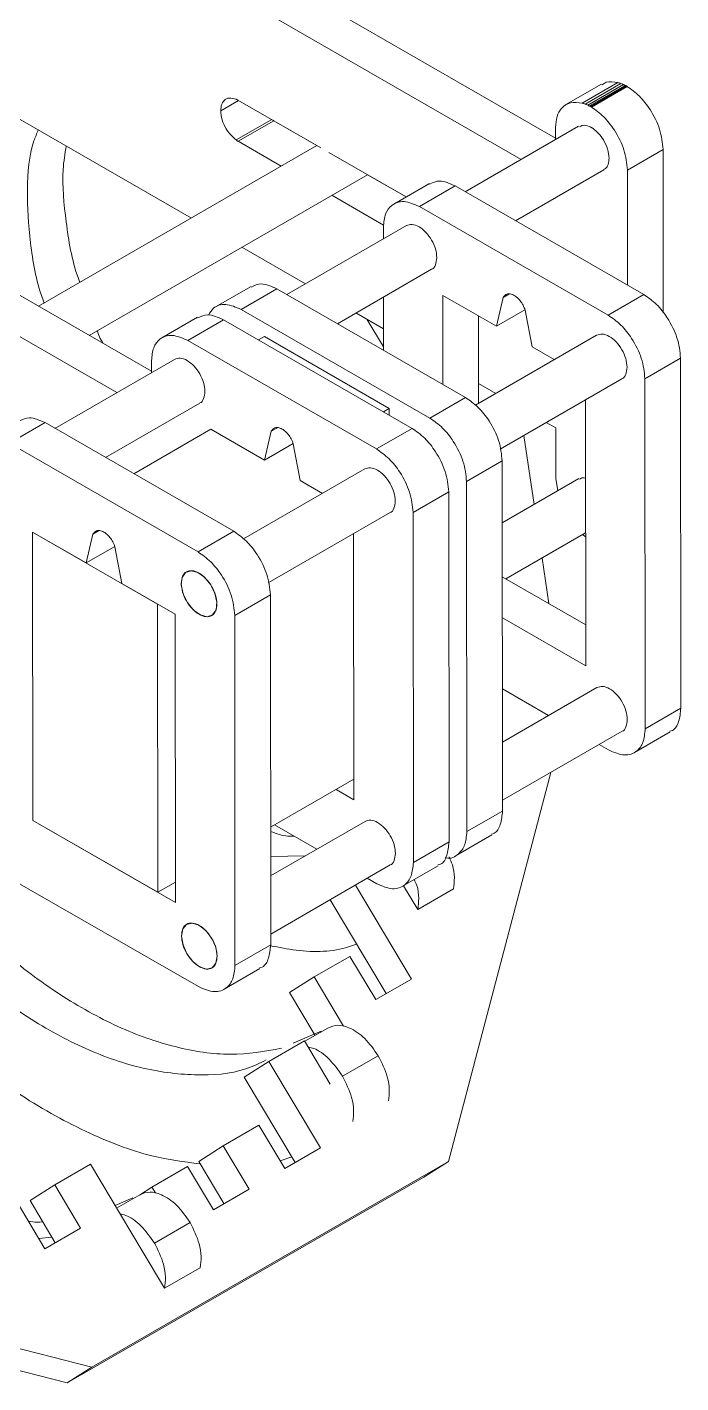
# Model space of a CAD drawing. Header units: inches. Extents: x 0 to 44.3, y 0 to 33.7.
# Drawn here: x 29.305 to 30.115, y 21.212 to 22.893 of the extents above; entities that cross this region are included whole.
import ezdxf

# ---------------------------------------------------------------- set-up
doc = ezdxf.new("R2010")
doc.units = ezdxf.units.IN
doc.header["$MEASUREMENT"] = 0

msp = doc.modelspace()

# ---------------------------------------------------------------- linework, layer by layer
at = {"color": 7, "linetype": 'Continuous', "lineweight": 15}
for p, q in [((29.9594, 22.7552), (29.411, 23.0712)), ((29.9167, 22.7288), (29.3668, 23.0457)), ((29.9923, 22.7986), (30.0365, 22.8241)), ((30.0165, 22.8222), (29.9723, 22.7967)), ((29.9961, 22.7974), (30.0403, 22.8229)), ((29.9993, 22.7961), (30.0435, 22.8216)), ((30.0013, 22.7951), (30.0455, 22.8206)), ((30.0027, 22.7945), (30.0469, 22.82)), ((30.0029, 22.7944), (30.0471, 22.8199)), ((30.0041, 22.7937), (30.0483, 22.8192)), ((30.0471, 22.8199), (30.0469, 22.82)), ((30.0483, 22.8192), (30.0471, 22.8199)), ((29.2642, 22.7967), (29.5082, 22.6561)), ((29.6687, 22.7432), (29.5659, 22.8024)), ((30.0034, 22.7941), (30.0027, 22.7945)), ((30.0041, 22.7937), (30.0029, 22.7944)), ((29.4588, 22.4662), (28.9031, 22.7864)), ((29.566, 22.7513), (29.6102, 22.7768)), ((29.6095, 22.7773), (29.6102, 22.7768)), ((29.6102, 22.7768), (29.6638, 22.7459)), ((29.416, 22.4398), (28.8581, 22.7613)), ((29.988, 22.77), (29.8474, 22.6888)), ((29.9594, 22.7684), (29.9594, 22.7535)), ((30.0038, 22.7683), (30.0036, 22.7685)), ((29.6638, 22.746), (29.3188, 22.5468)), ((29.566, 22.7513), (29.6196, 22.7204)), ((30.0484, 22.7157), (30.0926, 22.7412)), ((30.0927, 22.5388), (30.0926, 22.7412)), ((29.7743, 22.6823), (29.6783, 22.7376)), ((29.3814, 22.5107), (29.7264, 22.7099)), ((29.7264, 22.7099), (29.7742, 22.6823)), ((29.9099, 22.6528), (30.0192, 22.7159)), ((30.0485, 22.5729), (30.0484, 22.7157)), ((29.7432, 22.7002), (29.7433, 22.7002)), ((29.8032, 22.699), (29.759, 22.6735)), ((29.7909, 22.6704), (29.8351, 22.6959)), ((30.0688, 22.5612), (29.8351, 22.6959)), ((29.6822, 22.6844), (29.7464, 22.6473)), ((30.0246, 22.5357), (29.7909, 22.6704)), ((29.7746, 22.6468), (29.6264, 22.5613)), ((29.746, 22.6452), (29.746, 22.6303)), ((29.5707, 22.62), (29.6495, 22.5746)), ((29.689, 22.5252), (29.8058, 22.5927)), ((29.5822, 22.5714), (29.538, 22.5459)), ((29.5699, 22.5428), (29.6141, 22.5683)), ((29.8479, 22.4336), (29.6141, 22.5683)), ((29.7461, 22.5582), (29.7461, 22.4923)), ((29.886, 22.522), (29.8197, 22.5602)), ((29.8197, 22.5602), (29.8198, 22.4498)), ((29.8945, 22.5577), (29.886, 22.522)), ((29.8945, 22.5577), (29.9022, 22.5621)), ((30.0246, 22.5357), (30.0688, 22.5612)), ((29.8037, 22.4081), (29.5699, 22.5428)), ((29.7121, 22.5386), (29.7461, 22.519)), ((29.886, 22.522), (29.9215, 22.5425)), ((29.9302, 22.4966), (29.9217, 22.5419)), ((29.5159, 22.5331), (29.4717, 22.5076)), ((29.5036, 22.5045), (29.5478, 22.5301)), ((29.7816, 22.3954), (29.5478, 22.5301)), ((29.7255, 22.5308), (29.7461, 22.4963)), ((29.8639, 22.5347), (29.864, 22.4265)), ((29.7374, 22.3699), (29.5036, 22.5045)), ((29.5987, 22.5092), (29.5913, 22.505)), ((29.7534, 22.4201), (29.5987, 22.5092)), ((30.0103, 22.511), (29.86, 22.4242)), ((29.9578, 22.4806), (29.9302, 22.4966)), ((29.4873, 22.481), (29.3391, 22.3954)), ((29.4588, 22.4794), (29.4588, 22.4645)), ((30.0701, 22.457), (30.1143, 22.4826)), ((30.1146, 22.0486), (30.1143, 22.4826)), ((29.8907, 22.3698), (30.0416, 22.4568)), ((30.0704, 22.023), (30.0701, 22.457)), ((29.864, 22.451), (29.8853, 22.4388)), ((29.4017, 22.3594), (29.5186, 22.4268)), ((29.746, 22.4159), (29.7534, 22.4201)), ((29.7534, 22.4201), (29.7534, 22.4116)), ((29.8037, 22.4081), (29.8479, 22.4336)), ((29.9968, 22.101), (29.9965, 22.4308)), ((29.2827, 22.377), (29.3269, 22.4025)), ((29.5606, 22.2678), (29.3269, 22.4025)), ((29.5324, 22.3944), (29.4368, 22.3392)), ((29.5987, 22.3562), (29.5324, 22.3944)), ((29.6072, 22.3919), (29.5987, 22.3562)), ((29.6072, 22.3919), (29.6149, 22.3963)), ((29.7374, 22.3699), (29.7816, 22.3954)), ((29.9327, 22.3011), (29.9199, 22.3866)), ((29.9478, 22.4027), (29.9597, 22.3959)), ((29.9597, 22.3959), (29.9597, 22.3333)), ((29.5164, 22.2423), (29.2827, 22.377)), ((29.5987, 22.3562), (29.6342, 22.3767)), ((29.6429, 22.3307), (29.6344, 22.3761)), ((29.8491, 22.3295), (29.8933, 22.355)), ((29.8937, 21.921), (29.8933, 22.355)), ((29.7231, 22.3452), (29.5727, 22.2583)), ((29.6705, 22.3148), (29.6429, 22.3307)), ((29.8495, 21.8955), (29.8491, 22.3295)), ((29.9883, 22.3332), (29.8934, 22.2784)), ((29.9597, 22.3333), (29.9622, 22.3181)), ((29.7828, 22.2913), (29.827, 22.3168)), ((29.8274, 21.8827), (29.827, 22.3168)), ((29.6035, 22.2039), (29.7543, 22.291)), ((29.7832, 21.8572), (29.7828, 22.2913)), ((29.3862, 22.2643), (29.3939, 22.2687)), ((29.3115, 22.2668), (29.4661, 22.1777)), ((29.3117, 21.9094), (29.3115, 22.2668)), ((29.3778, 22.2286), (29.3115, 22.2668)), ((29.3862, 22.2643), (29.3778, 22.2286)), ((29.5164, 22.2423), (29.5606, 22.2678)), ((29.7095, 21.9351), (29.7092, 22.265)), ((29.8979, 22.2089), (29.9966, 22.2658)), ((29.9933, 22.2639), (29.9966, 22.2608)), ((29.3778, 22.2286), (29.4132, 22.2491)), ((29.422, 22.2032), (29.4135, 22.2485)), ((29.9511, 22.1782), (29.9427, 22.2347)), ((29.4882, 22.165), (29.422, 22.2032)), ((29.8934, 22.2115), (29.9967, 22.152)), ((29.5619, 22.1636), (29.6061, 22.1892)), ((29.6064, 21.7552), (29.6061, 22.1892)), ((29.4661, 22.1777), (29.4664, 21.8203)), ((29.4885, 21.8076), (29.4882, 22.165)), ((29.5622, 21.7297), (29.5619, 22.1636)), ((29.8935, 22.1605), (29.9968, 22.101)), ((29.8935, 22.0725), (29.9507, 22.0396)), ((30.0106, 22.0742), (29.8936, 22.0066)), ((30.0704, 22.023), (30.1146, 22.0486)), ((29.8937, 21.9345), (30.0419, 22.02)), ((30.0571, 21.9936), (30.1013, 22.0191)), ((30.0133, 22.0035), (30.0251, 21.9968)), ((29.8267, 21.4868), (29.9534, 21.9689)), ((29.7095, 21.9606), (29.6063, 21.901)), ((29.6874, 21.9479), (29.7095, 21.9351)), ((29.8495, 21.8955), (29.8937, 21.921)), ((29.4664, 21.8203), (29.3117, 21.9094)), ((29.3117, 21.9094), (29.4885, 21.8076)), ((29.7234, 21.9083), (29.6063, 21.8408)), ((29.6112, 21.9039), (29.6635, 21.8738)), ((29.7832, 21.8572), (29.8274, 21.8827)), ((29.8362, 21.866), (29.8804, 21.8915)), ((29.6491, 21.8654), (29.6063, 21.8648)), ((29.6064, 21.7686), (29.7546, 21.8542)), ((29.7699, 21.8278), (29.8141, 21.8533)), ((29.2838, 21.8376), (29.5168, 21.7034)), ((29.4885, 21.833), (29.4664, 21.8203)), ((29.726, 21.8377), (29.7378, 21.8309)), ((29.7113, 21.8292), (29.7808, 21.7128)), ((29.7711, 21.8285), (29.7886, 21.7992)), ((29.7886, 21.7992), (29.8328, 21.8247)), ((29.68, 21.8111), (29.7495, 21.6947)), ((29.5622, 21.7297), (29.6064, 21.7552)), ((29.7046, 21.7409), (29.6604, 21.7154)), ((29.7366, 21.6873), (29.7046, 21.7409)), ((29.5489, 21.7002), (29.5931, 21.7257)), ((29.6604, 21.7154), (29.6299, 21.696)), ((29.6604, 21.7154), (29.6967, 21.6546)), ((29.7808, 21.7128), (29.7366, 21.6873)), ((29.6299, 21.696), (29.6616, 21.643)), ((29.6689, 21.6484), (29.6343, 21.6333)), ((29.6486, 21.6356), (29.6772, 21.652)), ((29.6482, 21.6362), (29.604, 21.6107)), ((29.6803, 21.5826), (29.6482, 21.6362)), ((29.6955, 21.5923), (29.7397, 21.6178)), ((29.604, 21.6107), (29.5736, 21.5913)), ((29.604, 21.6107), (29.6681, 21.5035)), ((29.5736, 21.5913), (29.6369, 21.4854)), ((29.5919, 21.5316), (29.5477, 21.5061)), ((29.6239, 21.4779), (29.5919, 21.5316)), ((29.5477, 21.5061), (29.5173, 21.4866)), ((29.5477, 21.5061), (29.5797, 21.4524)), ((29.6681, 21.5035), (29.6239, 21.4779)), ((29.3267, 21.3785), (29.2626, 21.4858)), ((29.3831, 21.4832), (29.3389, 21.4577)), ((29.4472, 21.3759), (29.3831, 21.4832)), ((29.3847, 21.2316), (29.8267, 21.4868)), ((29.5035, 21.4806), (29.4593, 21.455)), ((29.5355, 21.4269), (29.5035, 21.4806)), ((29.5173, 21.4866), (29.5485, 21.4344)), ((29.6183, 21.4874), (29.6326, 21.4925)), ((29.8267, 21.4868), (29.7962, 21.4673)), ((29.3543, 21.2122), (29.7962, 21.4673)), ((29.3389, 21.4577), (29.3084, 21.4382)), ((29.3389, 21.4577), (29.3709, 21.404)), ((29.4155, 21.4288), (29.4441, 21.4453)), ((29.4593, 21.455), (29.4438, 21.4451)), ((29.4593, 21.455), (29.4636, 21.4479)), ((29.5797, 21.4524), (29.5355, 21.4269)), ((29.3084, 21.4382), (29.3396, 21.386)), ((29.4356, 21.4416), (29.4136, 21.432)), ((29.3709, 21.404), (29.3267, 21.3785)), ((29.4624, 21.3856), (29.5066, 21.4111)), ((29.3354, 21.393), (29.3192, 21.3911)), ((28.8229, 21.3762), (29.3847, 21.2316)), ((29.4472, 21.3759), (29.4749, 21.3295)), ((29.4472, 21.3759), (29.4472, 21.3759)), ((29.4472, 21.3759), (29.4472, 21.3759)), ((28.7924, 21.3568), (29.3543, 21.2122)), ((29.4749, 21.3295), (29.5191, 21.355)), ((29.3847, 21.2316), (29.3543, 21.2122))]:
    msp.add_line(p, q, dxfattribs=at)
at = {"color": 8, "linetype": 'Continuous', "lineweight": 15}
for p, q in [((29.5445, 22.7892), (29.5666, 22.802)), ((29.5637, 22.7529), (29.6077, 22.7783)), ((29.4956, 22.2033), (29.4956, 22.2033)), ((29.4959, 21.7664), (29.4959, 21.7665))]:
    msp.add_line(p, q, dxfattribs=at)
at = {"color": 7, "linetype": 'Continuous', "lineweight": 15, "flags": 128}
for points in [[(29.516, 22.2169), (29.5246, 22.2108), (29.5321, 22.2016), (29.5374, 22.1907), (29.5397, 22.1798), (29.5387, 22.1705), (29.5345, 22.1642), (29.5277, 22.162), (29.5194, 22.1641), (29.5108, 22.1702), (29.5033, 22.1794), (29.498, 22.1903), (29.4957, 22.2013), (29.4967, 22.2106), (29.5009, 22.2168), (29.5077, 22.219), (29.516, 22.2169)], [(29.4959, 21.766), (29.4975, 21.7749), (29.5021, 21.7806), (29.5092, 21.7822), (29.5176, 21.7794), (29.5261, 21.7728), (29.5334, 21.7632), (29.5383, 21.7522), (29.5401, 21.7414), (29.5386, 21.7325), (29.5339, 21.7268), (29.5269, 21.7252), (29.5184, 21.728), (29.5099, 21.7346), (29.5027, 21.7442), (29.4978, 21.7552), (29.4959, 21.766)]]:
    msp.add_lwpolyline(points, dxfattribs=at)
at = {"color": 7, "linetype": 'Continuous', "lineweight": 15}
for points, knots in [([(30.0365, 22.8241), (30.0313, 22.825), (30.0238, 22.8264), (30.0186, 22.8225), (30.017, 22.8213)], [0, 0, 0, 0, 0.691533, 1, 1, 1, 1]), ([(30.0403, 22.8229), (30.0396, 22.8231), (30.0383, 22.8236), (30.0371, 22.8239), (30.0365, 22.8241)], [0, 0, 0, 0, 0.562935, 1, 1, 1, 1]), ([(30.0435, 22.8216), (30.0429, 22.8219), (30.0418, 22.8223), (30.0408, 22.8227), (30.0403, 22.8229)], [0, 0, 0, 0, 0.558837, 1, 1, 1, 1]), ([(30.0455, 22.8206), (30.0452, 22.8208), (30.0445, 22.8212), (30.0438, 22.8215), (30.0435, 22.8216)], [0, 0, 0, 0, 0.559064, 1, 1, 1, 1]), ([(30.0469, 22.82), (30.0466, 22.8201), (30.0462, 22.8204), (30.0457, 22.8205), (30.0455, 22.8206)], [0, 0, 0, 0, 0.558983, 1, 1, 1, 1]), ([(30.0926, 22.7412), (30.0917, 22.7495), (30.09, 22.7657), (30.0781, 22.7895), (30.0635, 22.8083), (30.0531, 22.8157), (30.0478, 22.8194)], [0, 0, 0, 0, 0.283859, 0.558131, 0.775209, 1, 1, 1, 1]), ([(29.5636, 22.8034), (29.5607, 22.8042), (29.555, 22.8059), (29.5488, 22.8027), (29.5451, 22.797), (29.5447, 22.7918), (29.5445, 22.7892)], [0, 0, 0, 0, 0.28077, 0.555571, 0.773827, 1, 1, 1, 1]), ([(29.5659, 22.8024), (29.5655, 22.8026), (29.5647, 22.803), (29.564, 22.8033), (29.5636, 22.8034)], [0, 0, 0, 0, 0.557801, 1, 1, 1, 1]), ([(29.9923, 22.7986), (29.9873, 22.7992), (29.9772, 22.8005), (29.9668, 22.7935), (29.9605, 22.7827), (29.9598, 22.7732), (29.9594, 22.7684)], [0, 0, 0, 0, 0.279528, 0.55585, 0.7747, 1, 1, 1, 1]), ([(29.9961, 22.7974), (29.9954, 22.7976), (29.9941, 22.7981), (29.9929, 22.7984), (29.9923, 22.7986)], [0, 0, 0, 0, 0.562935, 1, 1, 1, 1]), ([(29.9993, 22.7961), (29.9987, 22.7963), (29.9976, 22.7968), (29.9966, 22.7972), (29.9961, 22.7974)], [0, 0, 0, 0, 0.558837, 1, 1, 1, 1]), ([(30.0013, 22.7951), (30.001, 22.7953), (30.0003, 22.7957), (29.9996, 22.796), (29.9993, 22.7961)], [0, 0, 0, 0, 0.559064, 1, 1, 1, 1]), ([(30.0027, 22.7945), (30.0024, 22.7946), (30.002, 22.7948), (30.0015, 22.795), (30.0013, 22.7951)], [0, 0, 0, 0, 0.558983, 1, 1, 1, 1]), ([(30.0029, 22.7944), (30.003, 22.7943), (30.0032, 22.7943), (30.0033, 22.7941), (30.0034, 22.7941)], [0, 0, 0, 0, 0.55489, 1, 1, 1, 1]), ([(30.0036, 22.7939), (30.0037, 22.7939), (30.0039, 22.7938), (30.0041, 22.7937), (30.0041, 22.7937)], [0, 0, 0, 0, 0.530754, 1, 1, 1, 1]), ([(30.0484, 22.7157), (30.0475, 22.724), (30.0458, 22.7402), (30.0339, 22.764), (30.0193, 22.7828), (30.0089, 22.7902), (30.0036, 22.7939)], [0, 0, 0, 0, 0.283859, 0.558131, 0.775209, 1, 1, 1, 1]), ([(29.5445, 22.7892), (29.5449, 22.7855), (29.5456, 22.7782), (29.5506, 22.7674), (29.5568, 22.7587), (29.5614, 22.7549), (29.5637, 22.7529)], [0, 0, 0, 0, 0.285401, 0.560939, 0.777918, 1, 1, 1, 1]), ([(29.3257, 22.5508), (29.3251, 22.5524), (29.3158, 22.5777), (29.3076, 22.6262), (29.3035, 22.6924), (29.3076, 22.74), (29.3166, 22.7609), (29.3185, 22.7654)], [0, 0, 0, 0, 0.020525, 0.315603, 0.609024, 0.917099, 1, 1, 1, 1]), ([(30.0012, 22.7696), (29.9982, 22.7705), (29.9935, 22.772), (29.9902, 22.7699), (29.9889, 22.7691)], [0, 0, 0, 0, 0.621912, 1, 1, 1, 1]), ([(30.0036, 22.7685), (30.0031, 22.7687), (30.0023, 22.7691), (30.0015, 22.7695), (30.0012, 22.7696)], [0, 0, 0, 0, 0.561892, 1, 1, 1, 1]), ([(30.0058, 22.7671), (30.0055, 22.7673), (30.0048, 22.7678), (30.0041, 22.7682), (30.0038, 22.7683)], [0, 0, 0, 0, 0.551796, 1, 1, 1, 1]), ([(30.0257, 22.7302), (30.0253, 22.734), (30.0246, 22.7415), (30.0193, 22.7525), (30.0129, 22.7614), (30.0082, 22.7652), (30.0058, 22.7671)], [0, 0, 0, 0, 0.285031, 0.560371, 0.777371, 1, 1, 1, 1]), ([(29.3699, 22.5763), (29.3693, 22.5779), (29.36, 22.6033), (29.3524, 22.6513), (29.3468, 22.7073), (29.3515, 22.7359), (29.3531, 22.7454)], [0, 0, 0, 0, 0.027138, 0.417286, 0.805244, 1, 1, 1, 1]), ([(29.5637, 22.7529), (29.5641, 22.7526), (29.5649, 22.752), (29.5656, 22.7515), (29.566, 22.7513)], [0, 0, 0, 0, 0.56108, 1, 1, 1, 1]), ([(30.0189, 22.7164), (30.0197, 22.7167), (30.0223, 22.7176), (30.0249, 22.7224), (30.0254, 22.7276), (30.0257, 22.7302)], [0, 0, 0, 0, 0.173372, 0.579947, 1, 1, 1, 1]), ([(29.8351, 22.6959), (29.8284, 22.6989), (29.8163, 22.7044), (29.8074, 22.7001), (29.8035, 22.6982)], [0, 0, 0, 0, 0.55901, 1, 1, 1, 1]), ([(29.7909, 22.6704), (29.7843, 22.6732), (29.7712, 22.6788), (29.7566, 22.6736), (29.7476, 22.6622), (29.7466, 22.6509), (29.746, 22.6452)], [0, 0, 0, 0, 0.2836731, 0.5592597, 0.7763646, 1, 1, 1, 1]), ([(29.8123, 22.607), (29.812, 22.6106), (29.8113, 22.6177), (29.8062, 22.629), (29.7989, 22.6389), (29.7902, 22.6459), (29.7814, 22.6491), (29.7768, 22.6476), (29.7746, 22.6468)], [0, 0, 0, 0, 0.169671, 0.333471, 0.497272, 0.666943, 0.836614, 1, 1, 1, 1]), ([(29.8058, 22.5927), (29.8058, 22.5927), (29.8082, 22.5932), (29.8112, 22.5978), (29.8119, 22.6039), (29.8123, 22.607)], [0, 0, 0, 0, 0.001241, 0.491829, 1, 1, 1, 1]), ([(29.6141, 22.5683), (29.6074, 22.5714), (29.5953, 22.5768), (29.5865, 22.5725), (29.5826, 22.5706)], [0, 0, 0, 0, 0.55901, 1, 1, 1, 1]), ([(29.9081, 22.5603), (29.9064, 22.5611), (29.9031, 22.5626), (29.8979, 22.5623), (29.8958, 22.5594), (29.8945, 22.5577)], [0, 0, 0, 0, 0.288635, 0.567191, 1, 1, 1, 1]), ([(29.9217, 22.5419), (29.9209, 22.544), (29.9194, 22.5482), (29.9158, 22.5535), (29.912, 22.5577), (29.9094, 22.5595), (29.9081, 22.5603)], [0, 0, 0, 0, 0.276811, 0.552414, 0.772411, 1, 1, 1, 1]), ([(30.1143, 22.4826), (30.1134, 22.4909), (30.1117, 22.5072), (30.0995, 22.5313), (30.0847, 22.5502), (30.0742, 22.5575), (30.0688, 22.5612)], [0, 0, 0, 0, 0.283704, 0.557917, 0.775026, 1, 1, 1, 1]), ([(29.5699, 22.5428), (29.5634, 22.5456), (29.5504, 22.5511), (29.536, 22.5469), (29.5313, 22.5389), (29.5294, 22.5359)], [0, 0, 0, 0, 0.388047, 0.765033, 1, 1, 1, 1]), ([(29.5478, 22.5301), (29.5411, 22.5331), (29.529, 22.5385), (29.5202, 22.5342), (29.5163, 22.5323)], [0, 0, 0, 0, 0.558826, 1, 1, 1, 1]), ([(30.0701, 22.457), (30.0692, 22.4654), (30.0675, 22.4817), (30.0553, 22.5058), (30.0405, 22.5247), (30.03, 22.532), (30.0246, 22.5357)], [0, 0, 0, 0, 0.283704, 0.557917, 0.775026, 1, 1, 1, 1]), ([(29.3986, 22.5009), (29.397, 22.5036), (29.3942, 22.5087), (29.3924, 22.5141), (29.3916, 22.5166)], [0, 0, 0, 0, 0.530289, 1, 1, 1, 1]), ([(29.5036, 22.5045), (29.497, 22.5074), (29.484, 22.5129), (29.4694, 22.5078), (29.4604, 22.4963), (29.4593, 22.4851), (29.4588, 22.4794)], [0, 0, 0, 0, 0.28366, 0.559283, 0.776396, 1, 1, 1, 1]), ([(30.048, 22.4712), (30.0477, 22.4748), (30.047, 22.4819), (30.0419, 22.4932), (30.0346, 22.5031), (30.0259, 22.5101), (30.0171, 22.5133), (30.0125, 22.5117), (30.0103, 22.511)], [0, 0, 0, 0, 0.1696713, 0.3334715, 0.4972717, 0.666943, 0.8366143, 1, 1, 1, 1]), ([(29.525, 22.4412), (29.5247, 22.4448), (29.524, 22.4519), (29.5189, 22.4632), (29.5117, 22.4731), (29.503, 22.4801), (29.4941, 22.4833), (29.4896, 22.4817), (29.4873, 22.481)], [0, 0, 0, 0, 0.1698034, 0.3334835, 0.4971631, 0.666964, 0.8363695, 1, 1, 1, 1]), ([(30.0415, 22.4569), (30.0415, 22.4569), (30.0439, 22.4573), (30.0469, 22.462), (30.0476, 22.4681), (30.048, 22.4712)], [0, 0, 0, 0, 0.001241, 0.491829, 1, 1, 1, 1]), ([(29.5186, 22.4269), (29.5186, 22.4269), (29.5209, 22.4273), (29.5239, 22.432), (29.5247, 22.4381), (29.525, 22.4412)], [0, 0, 0, 0, 0.002219, 0.492591, 1, 1, 1, 1]), ([(29.8933, 22.355), (29.8924, 22.3633), (29.8907, 22.3797), (29.8786, 22.4037), (29.8637, 22.4226), (29.8532, 22.4299), (29.8479, 22.4336)], [0, 0, 0, 0, 0.283704, 0.557917, 0.775026, 1, 1, 1, 1]), ([(29.3269, 22.4025), (29.3201, 22.4055), (29.3081, 22.411), (29.2992, 22.4067), (29.2953, 22.4048)], [0, 0, 0, 0, 0.55901, 1, 1, 1, 1]), ([(29.8491, 22.3295), (29.8483, 22.3378), (29.8465, 22.3542), (29.8344, 22.3782), (29.8195, 22.3971), (29.809, 22.4044), (29.8037, 22.4081)], [0, 0, 0, 0, 0.283704, 0.557917, 0.775026, 1, 1, 1, 1]), ([(29.6208, 22.3945), (29.6191, 22.3953), (29.6159, 22.3968), (29.6106, 22.3965), (29.6085, 22.3936), (29.6072, 22.3919)], [0, 0, 0, 0, 0.288661, 0.567, 1, 1, 1, 1]), ([(29.6344, 22.3761), (29.6337, 22.3782), (29.6322, 22.3824), (29.6286, 22.3877), (29.6247, 22.3919), (29.6221, 22.3936), (29.6208, 22.3945)], [0, 0, 0, 0, 0.277297, 0.552256, 0.771959, 1, 1, 1, 1]), ([(29.827, 22.3168), (29.8262, 22.3251), (29.8244, 22.3414), (29.8123, 22.3655), (29.7974, 22.3844), (29.7869, 22.3917), (29.7816, 22.3954)], [0, 0, 0, 0, 0.283478, 0.557665, 0.774862, 1, 1, 1, 1]), ([(29.7828, 22.2913), (29.782, 22.2996), (29.7802, 22.3159), (29.7681, 22.34), (29.7533, 22.3588), (29.7427, 22.3661), (29.7374, 22.3699)], [0, 0, 0, 0, 0.283478, 0.557665, 0.774862, 1, 1, 1, 1]), ([(29.7607, 22.3054), (29.7604, 22.309), (29.7597, 22.316), (29.7546, 22.3274), (29.7474, 22.3373), (29.7387, 22.3442), (29.7298, 22.3475), (29.7253, 22.3459), (29.723, 22.3452)], [0, 0, 0, 0, 0.1698034, 0.3334835, 0.4971631, 0.666964, 0.8363695, 1, 1, 1, 1]), ([(29.9966, 22.3336), (29.9954, 22.3339), (29.9925, 22.3347), (29.9904, 22.3332), (29.9892, 22.3323)], [0, 0, 0, 0, 0.388206, 1, 1, 1, 1]), ([(29.7543, 22.291), (29.7543, 22.291), (29.7566, 22.2915), (29.7596, 22.2962), (29.7604, 22.3023), (29.7607, 22.3054)], [0, 0, 0, 0, 0.0022185, 0.4925905, 1, 1, 1, 1]), ([(29.3998, 22.2669), (29.3982, 22.2677), (29.3949, 22.2692), (29.3897, 22.2689), (29.3875, 22.266), (29.3862, 22.2643)], [0, 0, 0, 0, 0.288635, 0.567191, 1, 1, 1, 1]), ([(29.4135, 22.2485), (29.4127, 22.2506), (29.4112, 22.2548), (29.4076, 22.2601), (29.4037, 22.2643), (29.4011, 22.2661), (29.3998, 22.2669)], [0, 0, 0, 0, 0.276811, 0.552414, 0.772411, 1, 1, 1, 1]), ([(29.6061, 22.1892), (29.6052, 22.1975), (29.6034, 22.2139), (29.5913, 22.2379), (29.5765, 22.2568), (29.566, 22.2641), (29.5606, 22.2678)], [0, 0, 0, 0, 0.283704, 0.557917, 0.775026, 1, 1, 1, 1]), ([(29.5619, 22.1636), (29.561, 22.172), (29.5593, 22.1883), (29.5471, 22.2124), (29.5323, 22.2313), (29.5218, 22.2386), (29.5164, 22.2423)], [0, 0, 0, 0, 0.283704, 0.557917, 0.775026, 1, 1, 1, 1]), ([(29.5398, 22.1778), (29.5394, 22.1814), (29.5388, 22.1885), (29.5336, 22.1998), (29.5264, 22.2097), (29.5177, 22.2167), (29.5089, 22.2197), (29.5017, 22.2182), (29.4966, 22.2128), (29.4959, 22.2065), (29.4956, 22.2033)], [0, 0, 0, 0, 0.1272008, 0.25, 0.3727992, 0.5, 0.6272008, 0.75, 0.8727992, 1, 1, 1, 1]), ([(29.4956, 22.2033), (29.4959, 22.1997), (29.4966, 22.1926), (29.5017, 22.1812), (29.509, 22.1714), (29.5177, 22.1643), (29.5264, 22.1613), (29.5337, 22.1628), (29.5388, 22.1683), (29.5394, 22.1746), (29.5398, 22.1778)], [0, 0, 0, 0, 0.127201, 0.25, 0.372799, 0.5, 0.627201, 0.75, 0.872799, 1, 1, 1, 1]), ([(30.0483, 22.0344), (30.048, 22.038), (30.0473, 22.045), (30.0422, 22.0564), (30.035, 22.0663), (30.0263, 22.0733), (30.0174, 22.0765), (30.0129, 22.0749), (30.0106, 22.0742)], [0, 0, 0, 0, 0.1696713, 0.3334715, 0.4972717, 0.666943, 0.8366143, 1, 1, 1, 1]), ([(30.0419, 22.02), (30.0419, 22.02), (30.0442, 22.0205), (30.0472, 22.0252), (30.048, 22.0313), (30.0483, 22.0344)], [0, 0, 0, 0, 0.001241, 0.491829, 1, 1, 1, 1]), ([(30.1009, 22.02), (30.102, 22.0203), (30.1073, 22.0217), (30.1128, 22.0316), (30.114, 22.0428), (30.1146, 22.0486)], [0, 0, 0, 0, 0.117436, 0.550867, 1, 1, 1, 1]), ([(30.0251, 21.9968), (30.0318, 21.9939), (30.0451, 21.9882), (30.0599, 21.9937), (30.0688, 22.0056), (30.0699, 22.0172), (30.0704, 22.023)], [0, 0, 0, 0, 0.283704, 0.557917, 0.775026, 1, 1, 1, 1]), ([(29.8799, 21.8924), (29.8811, 21.8927), (29.8864, 21.8941), (29.8919, 21.904), (29.8931, 21.9153), (29.8937, 21.921)], [0, 0, 0, 0, 0.117436, 0.550867, 1, 1, 1, 1]), ([(29.7611, 21.8685), (29.7607, 21.8721), (29.7601, 21.8792), (29.755, 21.8906), (29.7477, 21.9004), (29.739, 21.9074), (29.7301, 21.9107), (29.7256, 21.9091), (29.7234, 21.9083)], [0, 0, 0, 0, 0.1698034, 0.3334835, 0.4971631, 0.666964, 0.8363695, 1, 1, 1, 1]), ([(29.6352, 21.8901), (29.6327, 21.8899), (29.6238, 21.8894), (29.6136, 21.8931), (29.6063, 21.8958)], [0, 0, 0, 0, 0.27511, 1, 1, 1, 1]), ([(29.8136, 21.8542), (29.8148, 21.8545), (29.8201, 21.8558), (29.8256, 21.8657), (29.8268, 21.877), (29.8274, 21.8827)], [0, 0, 0, 0, 0.1174202, 0.5508148, 1, 1, 1, 1]), ([(29.8226, 21.8634), (29.823, 21.8632), (29.8297, 21.861), (29.8388, 21.8666), (29.8479, 21.878), (29.8489, 21.8896), (29.8495, 21.8955)], [0, 0, 0, 0, 0.021549, 0.39612, 0.692688, 1, 1, 1, 1]), ([(29.7546, 21.8542), (29.7546, 21.8542), (29.757, 21.8547), (29.7599, 21.8593), (29.7607, 21.8654), (29.7611, 21.8685)], [0, 0, 0, 0, 0.002219, 0.492591, 1, 1, 1, 1]), ([(29.7378, 21.8309), (29.7446, 21.828), (29.7579, 21.8224), (29.7726, 21.8278), (29.7816, 21.8398), (29.7826, 21.8514), (29.7832, 21.8572)], [0, 0, 0, 0, 0.283731, 0.557909, 0.775, 1, 1, 1, 1]), ([(29.8328, 21.8247), (29.8334, 21.8292), (29.8346, 21.8382), (29.833, 21.8523), (29.8289, 21.861), (29.8274, 21.8642)], [0, 0, 0, 0, 0.384823, 0.770076, 1, 1, 1, 1]), ([(29.7886, 21.7992), (29.7892, 21.8037), (29.7904, 21.8127), (29.789, 21.8259), (29.7854, 21.8337), (29.7843, 21.8361)], [0, 0, 0, 0, 0.410158, 0.820774, 1, 1, 1, 1]), ([(29.6199, 21.627), (29.5991, 21.6233), (29.558, 21.6161), (29.4888, 21.6265), (29.4173, 21.6515), (29.3452, 21.6918), (29.2743, 21.7442), (29.2301, 21.7887), (29.2082, 21.8107)], [0, 0, 0, 0, 0.171452, 0.34009, 0.507311, 0.674122, 0.838417, 1, 1, 1, 1]), ([(29.601, 21.6125), (29.5927, 21.6085), (29.5663, 21.5956), (29.5131, 21.5919), (29.4448, 21.6006), (29.3731, 21.6261), (29.301, 21.6663), (29.2302, 21.7187), (29.1861, 21.7631), (29.1642, 21.785)], [0, 0, 0, 0, 0.072088, 0.231243, 0.387787, 0.543015, 0.697862, 0.850374, 1, 1, 1, 1]), ([(29.5401, 21.741), (29.5398, 21.7446), (29.5391, 21.7516), (29.534, 21.763), (29.5267, 21.7729), (29.518, 21.7799), (29.5092, 21.7829), (29.502, 21.7814), (29.4969, 21.776), (29.4963, 21.7697), (29.4959, 21.7664)], [0, 0, 0, 0, 0.127201, 0.25, 0.372799, 0.5, 0.627201, 0.75, 0.872799, 1, 1, 1, 1]), ([(29.4959, 21.7664), (29.4963, 21.7628), (29.4969, 21.7558), (29.5021, 21.7444), (29.5093, 21.7346), (29.518, 21.7275), (29.5268, 21.7245), (29.534, 21.726), (29.5391, 21.7315), (29.5398, 21.7378), (29.5401, 21.741)], [0, 0, 0, 0, 0.127201, 0.25, 0.372799, 0.5, 0.627201, 0.75, 0.872799, 1, 1, 1, 1]), ([(29.5927, 21.7266), (29.5938, 21.7269), (29.5991, 21.7283), (29.6046, 21.7382), (29.6058, 21.7494), (29.6064, 21.7552)], [0, 0, 0, 0, 0.117436, 0.550867, 1, 1, 1, 1]), ([(29.6062, 21.7541), (29.6169, 21.752), (29.651, 21.7453), (29.6872, 21.7466), (29.7096, 21.7548), (29.7129, 21.756)], [0, 0, 0, 0, 0.280212, 0.894001, 1, 1, 1, 1]), ([(29.1186, 21.7237), (29.121, 21.7207), (29.1486, 21.6873), (29.2072, 21.6347), (29.2915, 21.5694), (29.3766, 21.5221), (29.4534, 21.4921), (29.4989, 21.4863), (29.5185, 21.4838)], [0, 0, 0, 0, 0.0204201, 0.2296503, 0.437057, 0.6438557, 0.8473827, 1, 1, 1, 1]), ([(29.5168, 21.7034), (29.5236, 21.7005), (29.5369, 21.6948), (29.5517, 21.7003), (29.5606, 21.7123), (29.5617, 21.7238), (29.5622, 21.7297)], [0, 0, 0, 0, 0.283704, 0.557917, 0.775026, 1, 1, 1, 1]), ([(29.7397, 21.6178), (29.7343, 21.6255), (29.7238, 21.6404), (29.7052, 21.6527), (29.689, 21.6569), (29.6812, 21.6537), (29.6772, 21.652)], [0, 0, 0, 0, 0.2837087, 0.5579154, 0.7750215, 1, 1, 1, 1]), ([(29.6955, 21.5923), (29.6902, 21.5998), (29.6797, 21.6146), (29.6635, 21.6263), (29.6553, 21.6278), (29.653, 21.6282)], [0, 0, 0, 0, 0.429324, 0.844269, 1, 1, 1, 1]), ([(29.7522, 21.5617), (29.7528, 21.5662), (29.7541, 21.5752), (29.7511, 21.5948), (29.744, 21.6091), (29.7397, 21.6178)], [0, 0, 0, 0, 0.276452, 0.553215, 1, 1, 1, 1]), ([(29.708, 21.5362), (29.7086, 21.5407), (29.7099, 21.5497), (29.7069, 21.5693), (29.6998, 21.5835), (29.6955, 21.5923)], [0, 0, 0, 0, 0.276452, 0.553215, 1, 1, 1, 1]), ([(29.5066, 21.4111), (29.5012, 21.4187), (29.4907, 21.4337), (29.4721, 21.446), (29.4559, 21.4502), (29.4481, 21.447), (29.4441, 21.4453)], [0, 0, 0, 0, 0.283785, 0.558014, 0.775118, 1, 1, 1, 1]), ([(29.324, 21.4121), (29.3217, 21.4117), (29.3161, 21.4107), (29.3099, 21.412), (29.3063, 21.4127)], [0, 0, 0, 0, 0.426711, 1, 1, 1, 1]), ([(29.4624, 21.3856), (29.457, 21.3931), (29.4466, 21.4079), (29.4304, 21.4196), (29.4222, 21.4211), (29.4199, 21.4215)], [0, 0, 0, 0, 0.429002, 0.84356, 1, 1, 1, 1]), ([(29.5191, 21.355), (29.5197, 21.3595), (29.521, 21.3685), (29.518, 21.3881), (29.5109, 21.4023), (29.5066, 21.4111)], [0, 0, 0, 0, 0.276333, 0.552937, 1, 1, 1, 1]), ([(29.4749, 21.3295), (29.4755, 21.334), (29.4768, 21.3429), (29.4738, 21.3626), (29.4667, 21.3768), (29.4624, 21.3856)], [0, 0, 0, 0, 0.276333, 0.552937, 1, 1, 1, 1])]:
    msp.add_open_spline(points, degree=3, knots=knots, dxfattribs=at)

doc.saveas('drawing.dxf')
